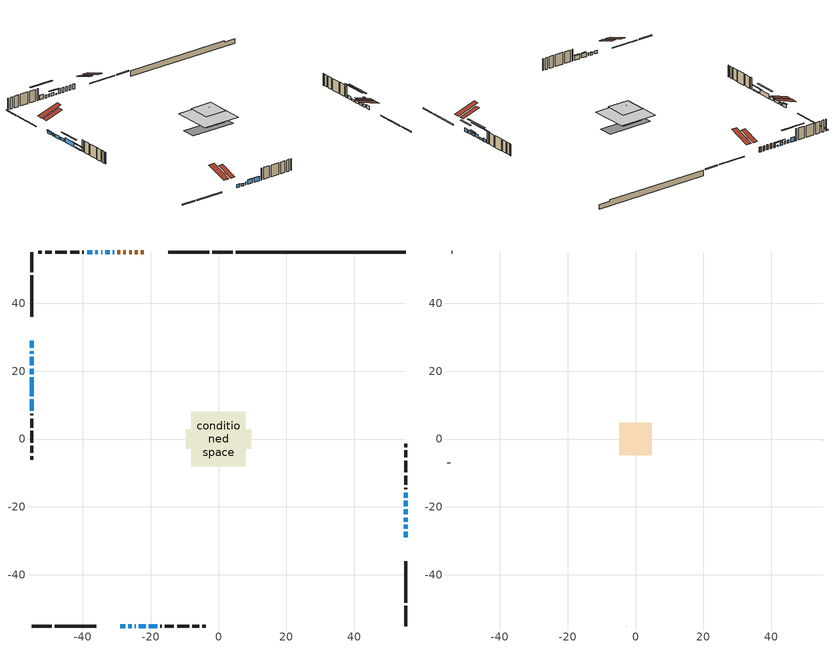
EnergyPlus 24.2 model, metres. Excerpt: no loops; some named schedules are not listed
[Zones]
conditioned space
 floor outside (Floor1 construction): -4.33,-4.33 -4.33,4.33 4.33,4.33 4.33,-4.33 z0.4
 floor adiabatic (AdiabaticFloorConstruction): -8.04,-8.04 -8.04,8.04 8.04,8.04 8.04,-8.04 z2.84
 floor foundation (Slab1 construction): -9.63,-2.86 -9.63,2.86 9.63,2.86 9.63,-2.86 z-2.01
 wall outside (RimJoist1 construction): 4.18,55.1 -1.81,55.1 / -55.1,-55.1 -49.11,-55.1 / -55.1,55.1 -55.1,49.11 / 55.1,-55.1 55.1,-49.11 z0.4:0.7
 wall outside (RimJoist2 construction): -2.74,55.1 -14.83,55.1 / -48.18,-55.1 -36.09,-55.1 / -55.1,48.18 -55.1,36.09 / 55.1,-48.18 55.1,-36.09 z0.4:0.7
 wall outside (AdiabaticWallConstruction 1): -22.04,55.1 -22.9,55.1 / -23.82,55.1 -24.7,55.1 / -25.63,55.1 -26.33,55.1 / -27.26,55.1 -28,55.1 / -28.93,55.1 -29.79,55.1 z0.4:2.43
 wall outside (AdiabaticWallConstruction): -28.88,-55.1 -27.48,-55.1 / -55.1,28.88 -55.1,26.82 / -55.1,25.89 -55.1,25.15 / -55.1,24.22 -55.1,21.68 / -55.1,20.75 -55.1,19.07 / -32.1,55.1 -33.33,55.1 / 55.1,-26.43 55.1,-25.28 / -24.66,-55.1 -24.45,-55.1 / -34.25,55.1 -34.6,55.1 / -35.52,55.1 -36.27,55.1 / 55.1,-17.3 55.1,-15.78 z0.4:1.62; 55.1,-28.88 55.1,-27.35 / 55.1,-22.21 55.1,-20.68 z0.4:1.8; -30.72,55.1 -31.18,55.1 z0.4:0.86; -26.55,-55.1 -25.58,-55.1 / 55.1,-24.36 55.1,-23.13 z0.4:1.32; -23.52,-55.1 -21.48,-55.1 / -55.1,18.15 -55.1,12.66 / -20.56,-55.1 -18.12,-55.1 z0.4:2.18; 55.1,-19.75 55.1,-18.23 z0.4:1.16; -37.19,55.1 -38.72,55.1 z0.4:2.15; -55.1,11.73 -55.1,8.3 z0.4:0.76
 wall outside (Wall1 construction): -39.65,55.1 -40.08,55.1 / -17.19,-55.1 -16.76,-55.1 / -55.1,7.37 -55.1,6.94 / 55.1,-14.85 55.1,-14.41 z0.4:5.28
 wall outside (Wall2 construction): -41.01,55.1 -43.72,55.1 / -15.83,-55.1 -13.11,-55.1 / -55.1,6.01 -55.1,3.3 / 55.1,-13.48 55.1,-10.77 z0.4:5.28
 wall outside (Wall3 construction): -44.65,55.1 -48.15,55.1 / -12.18,-55.1 -8.68,-55.1 / -55.1,2.37 -55.1,-1.13 / 55.1,-9.84 55.1,-6.34 z0.4:5.28
 wall outside (Wall4 construction): -49.08,55.1 -51.12,55.1 / -7.75,-55.1 -5.72,-55.1 / -55.1,-2.06 -55.1,-4.1 / 55.1,-5.41 55.1,-3.38 z0.4:5.28
 wall outside (Wall5 construction): -52.05,55.1 -53.13,55.1 / -4.79,-55.1 -3.71,-55.1 / -55.1,-5.02 -55.1,-6.1 / 55.1,-2.45 55.1,-1.37 z0.4:5.28
 wall foundation (FoundationWall1 construction): 5.11,55.1,-2.01 5.11,55.1,0.4 50.1,55.1,0.4 50.1,55.1,-0.18 55.1,55.1,-0.18 55.1,55.1,-2.01
 window (WindowConstruction 18): -28.88,-55.1 -27.48,-55.1 z0.4:1.62
 window (WindowConstruction 6): -55.1,28.88 -55.1,26.82 z0.4:1.62
 window (WindowConstruction 7): -55.1,25.89 -55.1,25.15 z0.4:1.62
 window (WindowConstruction 8): -55.1,24.22 -55.1,21.68 z0.4:1.62
 window (WindowConstruction 19): -55.1,20.75 -55.1,19.08 z0.4:1.62
 window (WindowConstruction 9): 55.1,-28.88 55.1,-27.36 z0.4:1.8
 window (WindowConstruction 10): -30.72,55.1 -31.18,55.1 z0.4:0.86
 window (WindowConstruction 11): -32.1,55.1 -33.32,55.1 z0.4:1.62
 window (WindowConstruction 12): 55.1,-26.43 55.1,-25.28 z0.4:1.62
 window (WindowConstruction 13): -26.55,-55.1 -25.59,-55.1 z0.4:1.31
 window (WindowConstruction 20): -24.66,-55.1 -24.45,-55.1 z0.4:1.62
 window (WindowConstruction 14): -34.25,55.1 -34.59,55.1 z0.4:1.62
 window (WindowConstruction): 55.1,-24.35 55.1,-23.14 z0.4:1.31
 window (WindowConstruction 15): -35.52,55.1 -36.27,55.1 z0.4:1.62
 window (WindowConstruction 16): -23.52,-55.1 -21.49,-55.1 z0.4:2.18
 window (WindowConstruction 17): -55.1,18.15 -55.1,12.66 z0.4:2.18
 window (WindowConstruction 1): 55.1,-22.21 55.1,-20.68 z0.4:1.8
 window (WindowConstruction 21): 55.1,-19.75 55.1,-18.23 z0.4:1.16
 window (WindowConstruction 2): 55.1,-17.3 55.1,-15.78 z0.4:1.62
 window (WindowConstruction 3): -37.19,55.1 -38.72,55.1 z0.4:2.15
 window (WindowConstruction 4): -20.56,-55.1 -18.12,-55.1 z0.4:2.18
 window (WindowConstruction 5): -55.1,11.73 -55.1,8.3 z0.4:0.76
 door (Door): -22.04,55.1 -22.9,55.1 z0.4:2.43
 door (Door 1): -23.82,55.1 -24.7,55.1 z0.4:2.43
 door (Door 2): -25.63,55.1 -26.33,55.1 z0.4:2.43
 door (Door 3): -27.26,55.1 -28,55.1 z0.4:2.43
 door (Door 4): -28.93,55.1 -29.79,55.1 z0.4:2.43
 ceiling adiabatic (AdiabaticFloorConstruction): 8.04,-8.04 8.04,8.04 -8.04,8.04 -8.04,-8.04 z2.84
 roof outside (Roof2 construction): -21.11,55.1,5.28 -21.11,47.55,7.79 -19.12,47.55,7.79 -19.12,55.1,5.28; -29.81,-55.1,5.28 -29.81,-47.55,7.79 -31.8,-47.55,7.79 -31.8,-55.1,5.28; -55.1,29.81,5.28 -47.55,29.81,7.79 -47.55,31.8,7.79 -55.1,31.8,5.28; 55.1,-29.81,5.28 47.55,-29.81,7.79 47.55,-31.8,7.79 55.1,-31.8,5.28
 roof outside (Roof3 construction): -1.58,1.58 -1.58,-1.58 1.58,-1.58 1.58,1.58 z5.28
attic - vented
 floor to conditioned space (Floor2 construction Reversed): -4.74,-4.74 -4.74,4.74 4.74,4.74 4.74,-4.74 z5.28
 wall outside (Wall6 construction): -54.06,55.1 -54.17,55.1 / -2.78,-55.1 -2.67,-55.1 / -55.1,-7.03 -55.1,-7.15 / 55.1,-0.44 55.1,-0.33 z0.4:5.28
 roof outside (Roof1 construction): -18.19,55.1,5.28 -18.19,45.87,8.35 -15.76,45.87,8.35 -15.76,55.1,5.28; -32.73,-55.1,5.28 -32.73,-45.87,8.35 -35.16,-45.87,8.35 -35.16,-55.1,5.28; -55.1,32.73,5.28 -45.87,32.73,8.35 -45.87,35.16,8.35 -55.1,35.16,5.28; 55.1,-32.73,5.28 45.87,-32.73,8.35 45.87,-35.16,8.35 55.1,-35.16,5.28
shading: -55.1,26.76 -55.1,28.94 -55.56,28.94 -55.56,26.76 z1.68; 55.1,-24.91 55.1,-31.32 55.56,-31.32 55.56,-24.91 z4.24; -32.7,55.1 -29.2,55.1 -29.2,55.56 -32.7,55.56 z2.38; -34.24,55.1 -31.19,55.1 -31.19,55.56 -34.24,55.56 z2.53; -25.52,-55.1 -26.61,-55.1 -26.61,-55.56 -25.52,-55.56 z1.38; 55.1,-22.22 55.1,-25.27 55.56,-25.27 55.56,-22.22 z2.23; -21.42,-55.1 -23.58,-55.1 -23.58,-55.56 -21.42,-55.56 z2.24; -55.1,10.83 -55.1,19.97 -55.56,19.97 -55.56,10.83 z4.01; 55.1,-16.11 55.1,-26.78 55.56,-26.78 55.56,-16.11 z6.36; 55.1,-13.66 55.1,-24.32 55.56,-24.32 55.56,-13.66 z5.73; -43.29,55.1 -32.63,55.1 -32.63,55.56 -43.29,55.56 z6.72; -18.06,-55.1 -20.62,-55.1 -20.62,-55.56 -18.06,-55.56 z2.24; -55.1,6.78 -55.1,13.25 -55.56,13.25 -55.56,6.78 z2.28
[Building]
Building 1: Terrain=Suburbs
[Site:Location]
London AP_ON: Latitude {deg}=43.03; Longitude {deg}=-81.15; Time Zone {hr}=-5; Elevation {m}=278; Keep Site Location Information=Yes
[Site:GroundTemperature:Shallow]
3.98693, 1.93205, 1.76749, 2.74264, 6.6573, 10.5537, 13.9317, 16.0716, 16.2534, 14.513, 11.2211, 7.44421
[Site:WaterMainsTemperature]
Calculation Method=Schedule; Temperature Schedule=mains temperature schedule
[Material] Roughness=Rough; Thermal Absorptance=0.9
Name | Thickness {m} | Conductivity {W/m-K} | Density {kg/m3} | Specific Heat {J/kg-K} | Solar Absorptance | Visible Absorptance
asphalt or fiberglass shingles | 0.00635 | 0.162714 | 1121.4 | 1465.45 | 0.4 | 0.4
ceiling loosefill ins | 0.169333 | 0.0480833 | 16.02 | 1046.75 | 0.7 | 0.7
ceiling stud and cavity | 0.1397 | 0.0905676 | 65.682 | 1177.47 | 0.7 | 0.7
concrete 4.0 in. | 0.1016 | 1.803125 | 2242.8 | 837.4 | 0.7 | 0.7
concrete 8.0 in. | 0.2032 | 1.803125 | 2242.8 | 837.4 | 0.7 | 0.7
door material | 0.04445 | 0.188738 | 512.64 | 1214.23 | 0.7 | 0.7
door material 1 | 0.04445 | 0.053851 | 512.64 | 1214.23 | 0.7 | 0.7
door material 2 | 0.04445 | 0.327969 | 512.64 | 1214.23 | 0.7 | 0.7
exterior vertical ins | 0.0371966 | 0.029427 | 32.04 | 1214.23 | 0.7 | 0.7
floor covering | 0.0127 | 0.0433444 | 54.468 | 1339.84 | 0.6 | 0.6
floor rigid ins; rim joist rigid ins; roof rigid ins; wall rigid ins | 0.051816 | 0.029427 | 32.04 | 1214.23 | 0.7 | 0.7
floor rigid ins 1; wall rigid ins 1 | 0.512978 | 0.029427 | 32.04 | 1214.23 | 0.7 | 0.7
floor stud and cavity | 0.1397 | 0.182722 | 92.3553 | 1139.71 | 0.7 | 0.7
floor stud and cavity 1 | 0.1397 | 1.75129 | 37.0049 | 1207.88 | 0.7 | 0.7
furniture material conditioned space 1 | 0.1524 | 0.115458 | 640.8 | 1214.23 | 0.6 | 0.6
gypsum board | 0.0127 | 0.160291 | 801 | 837.4 | 0.6 | 0.6
gypsum board 1 | 0.0127 | 0.160291 | 801 | 837.4 | 0.7 | 0.7
osb sheathing 0.5 in. | 0.0127 | 0.115458 | 512.64 | 1214.23 | 0.7 | 0.7
osb sheathing 0.75 in. | 0.01905 | 0.115458 | 512.64 | 1214.23 | 0.7 | 0.7
osb sheathing 2.0 in. | 0.0508 | 0.115458 | 512.64 | 1214.23 | 0.7 | 0.7
rim joist stud and cavity | 0.0508 | 0.042578 | 125.044 | 1163.47 | 0.6 | 0.6
rim joist stud and cavity 1 | 0.0508 | 0.0407152 | 125.044 | 1163.47 | 0.6 | 0.6
roof stud and cavity | 0.2032 | 0.16976 | 78.34581 | 1123.46 | 0.7 | 0.7
roof stud and cavity 1 | 0.2032 | 0.201067 | 78.34581 | 1123.46 | 0.7 | 0.7
wall stud and cavity | 0.1397 | 0.255936 | 139.0536 | 1170.24 | 0.7 | 0.7
wall stud and cavity 1 | 0.1397 | 0.225397 | 139.0536 | 1170.24 | 0.7 | 0.7
wall stud and cavity 2 | 0.1397 | 0.202915 | 139.0536 | 1170.24 | 0.7 | 0.7
wall stud and cavity 3 | 0.1397 | 0.192572 | 139.0536 | 1170.24 | 0.7 | 0.7
wall stud and cavity 4 | 0.1397 | 0.18281 | 139.0536 | 1170.24 | 0.7 | 0.7
wall stud and cavity 5 | 0.0889 | 6.9971 | 50.32683 | 1063.81 | 0.6 | 0.6
wall stud and cavity 6 | 0.0889 | 0.380278 | 52.3479 | 1209.89 | 0.7 | 0.7
wall stud and cavity 7 | 0.0889 | 0.391764 | 83.0341 | 1211.67 | 0.7 | 0.7
wood siding | 0.0254 | 0.102417 | 544.68 | 1172.36 | 0.4 | 0.4
wood siding 1 | 0.00254 | 0.102417 | 544.68 | 1172.36 | 0.4 | 0.4
wood siding 2; wood siding 3; wood siding 4 | 0.0254 | 0.102417 | 544.68 | 1172.36 | 0.7 | 0.7
[WindowMaterial:SimpleGlazingSystem]
Name | U-Factor {W/m2-K} | Solar Heat Gain Coefficient
WindowMaterial | 2.194547 | 0.61
WindowMaterial 1 | 2.109377 | 0.64
WindowMaterial 10 | 2.15139 | 0.62
WindowMaterial 11 | 2.1707 | 0.62
WindowMaterial 12 | 2.225776 | 0.6
WindowMaterial 13 | 2.77314 | 0.37
WindowMaterial 14 | 2.217259 | 0.6
WindowMaterial 15 | 3.02013 | 0.61
WindowMaterial 16 | 2.99458 | 0.63
WindowMaterial 17 | 3.085993 | 0.54
WindowMaterial 18 | 2.205903 | 0.61
WindowMaterial 2 | 2.12584 | 0.63
WindowMaterial 3 | 2.08553 | 0.64
WindowMaterial 4 | 2.04351 | 0.66
WindowMaterial 5 | 2.512515 | 0.49
WindowMaterial 6 | 2.251327 | 0.59
WindowMaterial 7 | 2.30186 | 0.58
WindowMaterial 8 | 2.95142 | 0.58
WindowMaterial 9 | 2.5057 | 0.49
[Construction]
AdiabaticFloorConstruction: floor stud and cavity 1, floor rigid ins 1, osb sheathing 0.75 in., floor covering
AdiabaticWallConstruction: wood siding 3, wall rigid ins 1, wall stud and cavity 6, gypsum board
AdiabaticWallConstruction 1: wood siding 4, wall rigid ins 1, wall stud and cavity 6, gypsum board
Door: door material
Door 1; Door 2; Door 3: door material 1
Door 4: door material 2
Floor1 construction: floor stud and cavity, floor rigid ins, osb sheathing 0.75 in., floor covering
Floor2 construction Reversed: gypsum board, ceiling stud and cavity, ceiling loosefill ins
FoundationWall1 construction: concrete 8.0 in., gypsum board 1
furniture construction conditioned space 1: furniture material conditioned space 1
PartitionWallConstruction: gypsum board, wall stud and cavity 7, gypsum board
RimJoist1 construction: wood siding 2, osb sheathing 2.0 in., rim joist stud and cavity
RimJoist2 construction: wood siding 2, rim joist rigid ins, osb sheathing 2.0 in., rim joist stud and cavity 1
Roof1 construction: asphalt or fiberglass shingles
Roof2 construction: asphalt or fiberglass shingles, roof rigid ins, osb sheathing 0.75 in., roof stud and cavity, gypsum board
Roof3 construction: asphalt or fiberglass shingles, roof rigid ins, osb sheathing 0.75 in., roof stud and cavity 1, gypsum board
Slab1 construction: concrete 4.0 in.
Wall1 construction: wood siding, wall rigid ins, osb sheathing 0.5 in., wall stud and cavity, gypsum board
Wall2 construction: wood siding, wall rigid ins, osb sheathing 0.5 in., wall stud and cavity 1, gypsum board
Wall3 construction: wood siding, wall rigid ins, osb sheathing 0.5 in., wall stud and cavity 2, gypsum board
Wall4 construction: wood siding, wall rigid ins, osb sheathing 0.5 in., wall stud and cavity 3, gypsum board
Wall5 construction: wood siding, wall rigid ins, osb sheathing 0.5 in., wall stud and cavity 4, gypsum board
Wall6 construction: wood siding 1, wall stud and cavity 5
WindowConstruction: WindowMaterial
WindowConstruction 1; WindowConstruction 9: WindowMaterial 1
WindowConstruction 10: WindowMaterial 9
WindowConstruction 11: WindowMaterial 10
WindowConstruction 12: WindowMaterial 11
WindowConstruction 13: WindowMaterial 12
WindowConstruction 14: WindowMaterial 13
WindowConstruction 15; WindowConstruction 16; WindowConstruction 7: WindowMaterial 7
WindowConstruction 17: WindowMaterial 14
WindowConstruction 18: WindowMaterial 15
WindowConstruction 19: WindowMaterial 16
WindowConstruction 2: WindowMaterial 2
WindowConstruction 20: WindowMaterial 17
WindowConstruction 21: WindowMaterial 18
WindowConstruction 3: WindowMaterial 3
WindowConstruction 4: WindowMaterial 4
WindowConstruction 5: WindowMaterial 5
WindowConstruction 6: WindowMaterial 6
WindowConstruction 8: WindowMaterial 8
[Zone] Multiplier=1; Part of Total Floor Area=Yes
Name | Volume {m3}
attic - vented | 44.8201
conditioned space | 1359.2
[Space]
Name | Zone | Volume {m3}
attic - vented 1 | attic - vented | 44.8201
conditioned space 1 | conditioned space | 1359.2
[ZoneInfiltration:EffectiveLeakageArea]
infil attic - vented 1: Zone or Space=attic - vented 1; Schedule=Always On Discrete; Effective Air Leakage Area {cm2}=3916.8; Stack Coefficient=0.000553021; Wind Coefficient=1.58888e-05
[ZoneMixing]
whole house fan mix: Zone or Space=attic - vented; Schedule=Always On Continuous; Design Flow Rate Calculation Method=Flow/Zone; Design Flow Rate {m3/s}=0; Source Zone or Space=conditioned space
[SurfaceProperty:ExposedFoundationPerimeter]
Slab1: Exposed Perimeter Calculation Method=TotalExposedPerimeter; Total Exposed Perimeter {m}=49.988
[InternalMass] Zone or ZoneList=conditioned space; Space or SpaceList=conditioned space 1
Name | Construction | Surface Area {m2}
furniture mass conditioned space 1 | furniture construction conditioned space 1 | 177.656
partition wall mass | PartitionWallConstruction | 444.14
[Lights]
interior lighting: Zone or ZoneList or Space or SpaceList=conditioned space 1; Schedule=interior lighting schedule; Design Level Calculation Method=LightingLevel; Lighting Level {W}=343.2; Return Air Fraction=0; Fraction Radiant=0.6; Fraction Visible=0.2; Fraction Replaceable=1
[People]
occupants: Zone or ZoneList or Space or SpaceList=conditioned space 1; Number of People Schedule=occupants schedule; Number of People Calculation Method=People; Number of People=3; Fraction Radiant=0.314171; Sensible Heat Fraction=0.56303; Activity Level Schedule=occupants activity schedule; Carbon Dioxide Generation Rate {m3/s-W}=0; Enable ASHRAE 55 Comfort Warnings=No; Mean Radiant Temperature Calculation Type=EnclosureAveraged
[ElectricEquipment] Zone or ZoneList or Space or SpaceList=conditioned space 1; Design Level Calculation Method=EquipmentLevel
Name | Schedule | Design Level {W} | Fraction Latent | Fraction Radiant | Fraction Lost
clothes dryer | clothes dryer schedule | 140.772 | 0.015 | 0.081 | 0.85
clothes washer | clothes washer schedule | 32.1985 | 0.03 | 0.162 | 0.7
cooking range | cooking range schedule | 215.147 | 0.08 | 0.432 | 0.2
dishwasher | dishwasher schedule | 66.8632 | 0.3 | 0.18 | 0.4
fridge | fridge schedule | 72.9452 | 0 | 0.6 | 0
mech vent house fan | mech vent house fan schedule | 34.5767 | 0 | 0 | 0.5
mech vent house fan cfis | mech vent house fan cfis schedule | 0 | 0 | 0 | 0
misc plug loads | misc plug loads schedule | 494.7 | 0.045 | 0.513 | 0.1
whole house fan | Always On Discrete | 0 | 0 | 0 | 1
[OtherEquipment] Zone or ZoneList or Space or SpaceList=conditioned space 1; Design Level Calculation Method=EquipmentLevel
Name | Fuel Type | Schedule | Design Level {W} | Fraction Latent | Fraction Radiant | Fraction Lost
clothes dryer 1 | Electricity | clothes dryer schedule | 0 | 0.015 | 0.081 | 0.85
cooking range 1 | Electricity | cooking range schedule | 0 | 0.08 | 0.432 | 0.2
general water use latent | None | general water use schedule | 62.594 | 1 | 0 | 0
general water use sensible | None | general water use schedule | -61.6891 | 0 | 0.6 | 0
mech vent house fan latent load | None | Always On Discrete | 0 | 1 | 0 | 0
mech vent house fan sensible load | None | Always On Discrete | 0 | 0 | 0 | 0
water heater energy adjustment1 | Electricity | Always On Discrete | 0.01 | 0 | 0 | 1
[ZoneInfiltration:DesignFlowRate] Zone or ZoneList or Space or SpaceList=conditioned space 1; Schedule=Always On Discrete; Design Flow Rate Calculation Method=Flow/Zone; Design Flow Rate {m3/s}=0
infil flow; natural vent flow; whole house fan flow
[Foundation:Kiva]
Foundation Kiva 1: Initial Indoor Air Temperature {C}=18; Wall Height Above Grade {m}=0.399989; Wall Depth Below Slab {m}=0.2032; Custom Block Material Name 1=exterior vertical ins; Custom Block Depth 1 {m}=2.40999; Custom Block X Position 1 {m}=0.2159; Custom Block Z Position 1 {m}=0
[Foundation:Kiva:Settings]
Soil Conductivity {W/m-K}=0.849921; Soil Density {kg/m3}=1842.3; Soil Specific Heat {J/kg-K}=418.7; Ground Solar Absorptivity=0.9; Ground Thermal Absorptivity=0.9; Ground Surface Roughness {m}=0.03; Far-Field Width {m}=40; Deep-Ground Boundary Condition=ZeroFlux; Deep-Ground Depth {m}=40; Minimum Cell Dimension {m}=0.2; Maximum Cell Growth Coefficient=3; Simulation Timestep=Timestep
[Exterior:Lights]
exterior lighting: Schedule=exterior lighting schedule; Design Level {W}=75.6
[Schedule:Constant]
Name | Hourly Value
Always On Continuous; mech vent house fan schedule; mech vent house fan cfis schedule; Always On Discrete | 1
occupants activity schedule | 117.228
fridge schedule | 0
[Schedule:Week:Daily]
interior lighting schedule Week Rule - Jan1-Jan27: interior lighting schedule day, interior lighting schedule day, interior lighting schedule day, interior lighting schedule day, interior lighting schedule day, interior lighting schedule day, interior lighting schedule day, interior lighting schedule default day, interior lighting schedule default day, interior lighting schedule default day, interior lighting schedule default day, interior lighting schedule default day
interior lighting schedule Week Rule - Jan28-Feb3: interior lighting schedule day, interior lighting schedule day, interior lighting schedule day, interior lighting schedule day, interior lighting schedule day 1, interior lighting schedule day 1, interior lighting schedule day 1, interior lighting schedule default day, interior lighting schedule default day, interior lighting schedule default day, interior lighting schedule default day, interior lighting schedule default day
interior lighting schedule Week Rule - Feb4-Feb24: interior lighting schedule day 1, interior lighting schedule day 1, interior lighting schedule day 1, interior lighting schedule day 1, interior lighting schedule day 1, interior lighting schedule day 1, interior lighting schedule day 1, interior lighting schedule default day, interior lighting schedule default day, interior lighting schedule default day, interior lighting schedule default day, interior lighting schedule default day
interior lighting schedule Week Rule - Feb25-Mar3: interior lighting schedule day 1, interior lighting schedule day 1, interior lighting schedule day 1, interior lighting schedule day 1, interior lighting schedule day 2, interior lighting schedule day 2, interior lighting schedule day 2, interior lighting schedule default day, interior lighting schedule default day, interior lighting schedule default day, interior lighting schedule default day, interior lighting schedule default day
interior lighting schedule Week Rule - Mar4-Mar31: interior lighting schedule day 2, interior lighting schedule day 2, interior lighting schedule day 2, interior lighting schedule day 2, interior lighting schedule day 2, interior lighting schedule day 2, interior lighting schedule day 2, interior lighting schedule default day, interior lighting schedule default day, interior lighting schedule default day, interior lighting schedule default day, interior lighting schedule default day
interior lighting schedule Week Rule - Apr1-Apr28: interior lighting schedule day 3, interior lighting schedule day 3, interior lighting schedule day 3, interior lighting schedule day 3, interior lighting schedule day 3, interior lighting schedule day 3, interior lighting schedule day 3, interior lighting schedule default day, interior lighting schedule default day, interior lighting schedule default day, interior lighting schedule default day, interior lighting schedule default day
interior lighting schedule Week Rule - Apr29-May5: interior lighting schedule day 3, interior lighting schedule day 3, interior lighting schedule day 4, interior lighting schedule day 4, interior lighting schedule day 4, interior lighting schedule day 4, interior lighting schedule day 4, interior lighting schedule default day, interior lighting schedule default day, interior lighting schedule default day, interior lighting schedule default day, interior lighting schedule default day
interior lighting schedule Week Rule - May6-May26: interior lighting schedule day 4, interior lighting schedule day 4, interior lighting schedule day 4, interior lighting schedule day 4, interior lighting schedule day 4, interior lighting schedule day 4, interior lighting schedule day 4, interior lighting schedule default day, interior lighting schedule default day, interior lighting schedule default day, interior lighting schedule default day, interior lighting schedule default day
interior lighting schedule Week Rule - May27-Jun2: interior lighting schedule day 4, interior lighting schedule day 4, interior lighting schedule day 4, interior lighting schedule day 4, interior lighting schedule day 4, interior lighting schedule day 5, interior lighting schedule day 5, interior lighting schedule default day, interior lighting schedule default day, interior lighting schedule default day, interior lighting schedule default day, interior lighting schedule default day
interior lighting schedule Week Rule - Jun3-Jun30: interior lighting schedule day 5, interior lighting schedule day 5, interior lighting schedule day 5, interior lighting schedule day 5, interior lighting schedule day 5, interior lighting schedule day 5, interior lighting schedule day 5, interior lighting schedule default day, interior lighting schedule default day, interior lighting schedule default day, interior lighting schedule default day, interior lighting schedule default day
interior lighting schedule Week Rule - Jul1-Jul28: interior lighting schedule day 6, interior lighting schedule day 6, interior lighting schedule day 6, interior lighting schedule day 6, interior lighting schedule day 6, interior lighting schedule day 6, interior lighting schedule day 6, interior lighting schedule default day, interior lighting schedule default day, interior lighting schedule default day, interior lighting schedule default day, interior lighting schedule default day
interior lighting schedule Week Rule - Jul29-Aug4: interior lighting schedule day 6, interior lighting schedule day 6, interior lighting schedule day 6, interior lighting schedule day 7, interior lighting schedule day 7, interior lighting schedule day 7, interior lighting schedule day 7, interior lighting schedule default day, interior lighting schedule default day, interior lighting schedule default day, interior lighting schedule default day, interior lighting schedule default day
interior lighting schedule Week Rule - Aug5-Aug25: interior lighting schedule day 7, interior lighting schedule day 7, interior lighting schedule day 7, interior lighting schedule day 7, interior lighting schedule day 7, interior lighting schedule day 7, interior lighting schedule day 7, interior lighting schedule default day, interior lighting schedule default day, interior lighting schedule default day, interior lighting schedule default day, interior lighting schedule default day
interior lighting schedule Week Rule - Aug26-Sep1: interior lighting schedule day 7, interior lighting schedule day 7, interior lighting schedule day 7, interior lighting schedule day 7, interior lighting schedule day 7, interior lighting schedule day 7, interior lighting schedule day 8, interior lighting schedule default day, interior lighting schedule default day, interior lighting schedule default day, interior lighting schedule default day, interior lighting schedule default day
interior lighting schedule Week Rule - Sep2-Sep29: interior lighting schedule day 8, interior lighting schedule day 8, interior lighting schedule day 8, interior lighting schedule day 8, interior lighting schedule day 8, interior lighting schedule day 8, interior lighting schedule day 8, interior lighting schedule default day, interior lighting schedule default day, interior lighting schedule default day, interior lighting schedule default day, interior lighting schedule default day
interior lighting schedule Week Rule - Sep30-Oct6: interior lighting schedule day 8, interior lighting schedule day 9, interior lighting schedule day 9, interior lighting schedule day 9, interior lighting schedule day 9, interior lighting schedule day 9, interior lighting schedule day 9, interior lighting schedule default day, interior lighting schedule default day, interior lighting schedule default day, interior lighting schedule default day, interior lighting schedule default day
interior lighting schedule Week Rule - Oct7-Oct27: interior lighting schedule day 9, interior lighting schedule day 9, interior lighting schedule day 9, interior lighting schedule day 9, interior lighting schedule day 9, interior lighting schedule day 9, interior lighting schedule day 9, interior lighting schedule default day, interior lighting schedule default day, interior lighting schedule default day, interior lighting schedule default day, interior lighting schedule default day
interior lighting schedule Week Rule - Oct28-Nov3: interior lighting schedule day 9, interior lighting schedule day 9, interior lighting schedule day 9, interior lighting schedule day 9, interior lighting schedule day 10, interior lighting schedule day 10, interior lighting schedule day 10, interior lighting schedule default day, interior lighting schedule default day, interior lighting schedule default day, interior lighting schedule default day, interior lighting schedule default day
interior lighting schedule Week Rule - Nov4-Nov24: interior lighting schedule day 10, interior lighting schedule day 10, interior lighting schedule day 10, interior lighting schedule day 10, interior lighting schedule day 10, interior lighting schedule day 10, interior lighting schedule day 10, interior lighting schedule default day, interior lighting schedule default day, interior lighting schedule default day, interior lighting schedule default day, interior lighting schedule default day
interior lighting schedule Week Rule - Nov25-Dec1: interior lighting schedule day 10, interior lighting schedule day 10, interior lighting schedule day 10, interior lighting schedule day 10, interior lighting schedule day 10, interior lighting schedule day 10, interior lighting schedule day 11, interior lighting schedule default day, interior lighting schedule default day, interior lighting schedule default day, interior lighting schedule default day, interior lighting schedule default day
interior lighting schedule Week Rule - Dec2-Dec31: interior lighting schedule day 11, interior lighting schedule day 11, interior lighting schedule day 11, interior lighting schedule day 11, interior lighting schedule day 11, interior lighting schedule day 11, interior lighting schedule day 11, interior lighting schedule default day, interior lighting schedule default day, interior lighting schedule default day, interior lighting schedule default day, interior lighting schedule default day
occupants schedule Week Rule - Jan1-Dec31: occupants schedule day, occupants schedule day, occupants schedule day, occupants schedule day, occupants schedule day, occupants schedule day, occupants schedule day, occupants schedule default day, occupants schedule default day, occupants schedule default day, occupants schedule default day, occupants schedule default day
clothes dryer schedule Week Rule - Jan1-Dec31: clothes dryer schedule day, clothes dryer schedule day, clothes dryer schedule day, clothes dryer schedule day, clothes dryer schedule day, clothes dryer schedule day, clothes dryer schedule day, clothes dryer schedule default day, clothes dryer schedule default day, clothes dryer schedule default day, clothes dryer schedule default day, clothes dryer schedule default day
clothes washer schedule Week Rule - Jan1-Dec31: clothes washer schedule day, clothes washer schedule day, clothes washer schedule day, clothes washer schedule day, clothes washer schedule day, clothes washer schedule day, clothes washer schedule day, clothes washer schedule default day, clothes washer schedule default day, clothes washer schedule default day, clothes washer schedule default day, clothes washer schedule default day
cooking range schedule Week Rule - Jan1-Dec31: cooking range schedule day, cooking range schedule day, cooking range schedule day, cooking range schedule day, cooking range schedule day, cooking range schedule day, cooking range schedule day, cooking range schedule default day, cooking range schedule default day, cooking range schedule default day, cooking range schedule default day, cooking range schedule default day
dishwasher schedule Week Rule - Jan1-Dec31: dishwasher schedule day, dishwasher schedule day, dishwasher schedule day, dishwasher schedule day, dishwasher schedule day, dishwasher schedule day, dishwasher schedule day, dishwasher schedule default day, dishwasher schedule default day, dishwasher schedule default day, dishwasher schedule default day, dishwasher schedule default day
misc plug loads schedule Week Rule - Jan1-Dec31: misc plug loads schedule day, misc plug loads schedule day, misc plug loads schedule day, misc plug loads schedule day, misc plug loads schedule day, misc plug loads schedule day, misc plug loads schedule day, misc plug loads schedule default day, misc plug loads schedule default day, misc plug loads schedule default day, misc plug loads schedule default day, misc plug loads schedule default day
general water use schedule Week Rule - Jan1-Dec31: general water use schedule day, general water use schedule day, general water use schedule day, general water use schedule day, general water use schedule day, general water use schedule day, general water use schedule day, general water use schedule default day, general water use schedule default day, general water use schedule default day, general water use schedule default day, general water use schedule default day
exterior lighting schedule Week Rule - Jan1-Jan27: exterior lighting schedule day, exterior lighting schedule day, exterior lighting schedule day, exterior lighting schedule day, exterior lighting schedule day, exterior lighting schedule day, exterior lighting schedule day, exterior lighting schedule default day, exterior lighting schedule default day, exterior lighting schedule default day, exterior lighting schedule default day, exterior lighting schedule default day
exterior lighting schedule Week Rule - Jan28-Feb3: exterior lighting schedule day, exterior lighting schedule day, exterior lighting schedule day, exterior lighting schedule day, exterior lighting schedule day 1, exterior lighting schedule day 1, exterior lighting schedule day 1, exterior lighting schedule default day, exterior lighting schedule default day, exterior lighting schedule default day, exterior lighting schedule default day, exterior lighting schedule default day
exterior lighting schedule Week Rule - Feb4-Feb24: exterior lighting schedule day 1, exterior lighting schedule day 1, exterior lighting schedule day 1, exterior lighting schedule day 1, exterior lighting schedule day 1, exterior lighting schedule day 1, exterior lighting schedule day 1, exterior lighting schedule default day, exterior lighting schedule default day, exterior lighting schedule default day, exterior lighting schedule default day, exterior lighting schedule default day
exterior lighting schedule Week Rule - Feb25-Mar3: exterior lighting schedule day 1, exterior lighting schedule day 1, exterior lighting schedule day 1, exterior lighting schedule day 1, exterior lighting schedule day 2, exterior lighting schedule day 2, exterior lighting schedule day 2, exterior lighting schedule default day, exterior lighting schedule default day, exterior lighting schedule default day, exterior lighting schedule default day, exterior lighting schedule default day
exterior lighting schedule Week Rule - Mar4-Mar31: exterior lighting schedule day 2, exterior lighting schedule day 2, exterior lighting schedule day 2, exterior lighting schedule day 2, exterior lighting schedule day 2, exterior lighting schedule day 2, exterior lighting schedule day 2, exterior lighting schedule default day, exterior lighting schedule default day, exterior lighting schedule default day, exterior lighting schedule default day, exterior lighting schedule default day
[Schedule:Year]
interior lighting schedule: interior lighting schedule Week Rule - Jan1-Jan27, 1, 1, 1, 27, interior lighting schedule Week Rule - Jan28-Feb3, 1, 28, 2, 3, interior lighting schedule Week Rule - Feb4-Feb24, 2, 4, 2, 24, interior lighting schedule Week Rule - Feb25-Mar3, 2, 25, 3, 3, interior lighting schedule Week Rule - Mar4-Mar31, 3, 4, 3, 31, interior lighting schedule Week Rule - Apr1-Apr28, 4, 1, 4, 28, interior lighting schedule Week Rule - Apr29-May5, 4, 29, 5, 5, interior lighting schedule Week Rule - May6-May26, 5, 6, 5, 26, interior lighting schedule Week Rule - May27-Jun2, 5, 27, 6, 2, interior lighting schedule Week Rule - Jun3-Jun30, 6, 3, 6, 30, interior lighting schedule Week Rule - Jul1-Jul28, 7, 1, 7, 28, interior lighting schedule Week Rule - Jul29-Aug4, 7, 29, 8, 4, interior lighting schedule Week Rule - Aug5-Aug25, 8, 5, 8, 25, interior lighting schedule Week Rule - Aug26-Sep1, 8, 26, 9, 1, interior lighting schedule Week Rule - Sep2-Sep29, 9, 2, 9, 29, interior lighting schedule Week Rule - Sep30-Oct6, 9, 30, 10, 6, interior lighting schedule Week Rule - Oct7-Oct27, 10, 7, 10, 27, interior lighting schedule Week Rule - Oct28-Nov3, 10, 28, 11, 3, interior lighting schedule Week Rule - Nov4-Nov24, 11, 4, 11, 24, interior lighting schedule Week Rule - Nov25-Dec1, 11, 25, 12, 1, interior lighting schedule Week Rule - Dec2-Dec31, 12, 2, 12, 31
occupants schedule: occupants schedule Week Rule - Jan1-Dec31, 1, 1, 12, 31
clothes dryer schedule: clothes dryer schedule Week Rule - Jan1-Dec31, 1, 1, 12, 31
clothes washer schedule: clothes washer schedule Week Rule - Jan1-Dec31, 1, 1, 12, 31
cooking range schedule: cooking range schedule Week Rule - Jan1-Dec31, 1, 1, 12, 31
dishwasher schedule: dishwasher schedule Week Rule - Jan1-Dec31, 1, 1, 12, 31
misc plug loads schedule: misc plug loads schedule Week Rule - Jan1-Dec31, 1, 1, 12, 31
general water use schedule: general water use schedule Week Rule - Jan1-Dec31, 1, 1, 12, 31
exterior lighting schedule: exterior lighting schedule Week Rule - Jan1-Jan27, 1, 1, 1, 27, exterior lighting schedule Week Rule - Jan28-Feb3, 1, 28, 2, 3, exterior lighting schedule Week Rule - Feb4-Feb24, 2, 4, 2, 24, exterior lighting schedule Week Rule - Feb25-Mar3, 2, 25, 3, 3, exterior lighting schedule Week Rule - Mar4-Mar31, 3, 4, 3, 31, exterior lighting schedule Week Rule - Apr1-Apr28, 4, 1, 4, 28, exterior lighting schedule Week Rule - Apr29-May5, 4, 29, 5, 5, exterior lighting schedule Week Rule - May6-May26, 5, 6, 5, 26, exterior lighting schedule Week Rule - May27-Jun2, 5, 27, 6, 2, exterior lighting schedule Week Rule - Jun3-Jun30, 6, 3, 6, 30, exterior lighting schedule Week Rule - Jul1-Jul28, 7, 1, 7, 28, exterior lighting schedule Week Rule - Jul29-Aug4, 7, 29, 8, 4, exterior lighting schedule Week Rule - Aug5-Aug25, 8, 5, 8, 25, exterior lighting schedule Week Rule - Aug26-Sep1, 8, 26, 9, 1, exterior lighting schedule Week Rule - Sep2-Sep29, 9, 2, 9, 29, exterior lighting schedule Week Rule - Sep30-Oct6, 9, 30, 10, 6, exterior lighting schedule Week Rule - Oct7-Oct27, 10, 7, 10, 27, exterior lighting schedule Week Rule - Oct28-Nov3, 10, 28, 11, 3, exterior lighting schedule Week Rule - Nov4-Nov24, 11, 4, 11, 24, exterior lighting schedule Week Rule - Nov25-Dec1, 11, 25, 12, 1, exterior lighting schedule Week Rule - Dec2-Dec31, 12, 2, 12, 31
[Schedule:Compact]
mains temperature schedule: Through: 01/01, For: AllDays, Until: 24:00, 7.96722, Through: 01/02, For: AllDays, Until: 24:00, 7.89722, Through: 01/03, For: AllDays, Until: 24:00, 7.82778, Through: 01/04, For: AllDays, Until: 24:00, 7.76, Through: 01/05, For: AllDays, Until: 24:00, 7.69333, Through: 01/06, For: AllDays, Until: 24:00, 7.62778, Through: 01/07, For: AllDays, Until: 24:00, 7.56389, Through: 01/08, For: AllDays, Until: 24:00, 7.50167, Through: 01/09, For: AllDays, Until: 24:00, 7.44056, Through: 01/10, For: AllDays, Until: 24:00, 7.38056, Through: 01/11, For: AllDays, Until: 24:00, 7.32222, Through: 01/12, For: AllDays, Until: 24:00, 7.26556, Through: 01/13, For: AllDays, Until: 24:00, 7.21, Through: 01/14, For: AllDays, Until: 24:00, 7.15556, Through: 01/15, For: AllDays, Until: 24:00, 7.10333, Through: 01/16, For: AllDays, Until: 24:00, 7.05222, Through: 01/17, For: AllDays, Until: 24:00, 7.00278, Through: 01/18, For: AllDays, Until: 24:00, 6.955, Through: 01/19, For: AllDays, Until: 24:00, 6.90833, Through: 01/20, For: AllDays, Until: 24:00, 6.86389, Through: 01/21, For: AllDays, Until: 24:00, 6.82056, Through: 01/22, For: AllDays, Until: 24:00, 6.77889, Through: 01/23, For: AllDays, Until: 24:00, 6.73889, Through: 01/24, For: AllDays, Until: 24:00, 6.7, Through: 01/25, For: AllDays, Until: 24:00, 6.66333, Through: 01/26, For: AllDays, Until: 24:00, 6.62833, Through: 01/27, For: AllDays, Until: 24:00, 6.59444, Through: 01/28, For: AllDays, Until: 24:00, 6.56278, Through: 01/29, For: AllDays, Until: 24:00, 6.53222, Through: 01/30, For: AllDays, Until: 24:00, 6.50389, Through: 01/31, For: AllDays, Until: 24:00, 6.47722, Through: 02/01, For: AllDays, Until: 24:00, 6.45167, Through: 02/02, For: AllDays, Until: 24:00, 6.42833, Through: 02/03, For: AllDays, Until: 24:00, 6.40667, Through: 02/04, For: AllDays, Until: 24:00, 6.38611, Through: 02/05, For: AllDays, Until: 24:00, 6.36778, Through: 02/06, For: AllDays, Until: 24:00, 6.35111, Through: 02/07, For: AllDays, Until: 24:00, 6.33611, Through: 02/08, For: AllDays, Until: 24:00, 6.32333, Through: 02/09, For: AllDays, Until: 24:00, 6.31167, Through: 02/10, For: AllDays, Until: 24:00, 6.30222, Through: 02/11, For: AllDays, Until: 24:00, 6.29389, Through: 02/12, For: AllDays, Until: 24:00, 6.28778, Through: 02/13, For: AllDays, Until: 24:00, 6.28333, Through: 02/14, For: AllDays, Until: 24:00, 6.28056, Through: 02/15, For: AllDays, Until: 24:00, 6.27944, Through: 02/16, For: AllDays, Until: 24:00, 6.28, Through: 02/17, For: AllDays, Until: 24:00, 6.28278, Through: 02/18, For: AllDays, Until: 24:00, 6.28722, Through: 02/19, For: AllDays, Until: 24:00, 6.29278, Through: 02/20, For: AllDays, Until: 24:00, 6.30056, Through: 02/21, For: AllDays, Until: 24:00, 6.31, Through: 02/22, For: AllDays, Until: 24:00, 6.32111, Through: 02/23, For: AllDays, Until: 24:00, 6.33444, Through: 02/24, For: AllDays, Until: 24:00, 6.34889, Through: 02/25, For: AllDays, Until: 24:00, 6.36556, Through: 02/26, For: AllDays, Until: 24:00, 6.38333, Through: 02/27, For: AllDays, Until: 24:00, 6.40333, Through: 02/28, For: AllDays, Until: 24:00, 6.425, Through: 03/01, For: AllDays, Until: 24:00, 6.44833, Through: 03/02, For: AllDays, Until: 24:00, 6.47278, Through: 03/03, For: AllDays, Until: 24:00, 6.49944, Through: 03/04, For: AllDays, Until: 24:00, 6.52778, Through: 03/05, For: AllDays, Until: 24:00, 6.55778, Through: 03/06, For: AllDays, Until: 24:00, 6.58944, Through: 03/07, For: AllDays, Until: 24:00, 6.62278, Through: 03/08, For: AllDays, Until: 24:00, 6.65778, Through: 03/09, For: AllDays, Until: 24:00, 6.69444, Through: 03/10, For: AllDays, Until: 24:00, 6.73278, Through: 03/11, For: AllDays, Until: 24:00, 6.77278, Through: 03/12, For: AllDays, Until: 24:00, 6.81389, Through: 03/13, For: AllDays, Until: 24:00, 6.85722, Through: 03/14, For: AllDays, Until: 24:00, 6.90167, Through: 03/15, For: AllDays, Until: 24:00, 6.94778, Through: 03/16, For: AllDays, Until: 24:00, 6.99556, Through: 03/17, For: AllDays, Until: 24:00, 7.045, Through: 03/18, For: AllDays, Until: 24:00, 7.09556, Through: 03/19, For: AllDays, Until: 24:00, 7.14778, Through: 03/20, For: AllDays, Until: 24:00, 7.20167, Through: 03/21, For: AllDays, Until: 24:00, 7.25667, Through: 03/22, For: AllDays, Until: 24:00, 7.31333, Through: 03/23, For: AllDays, Until: 24:00, 7.37167, Through: 03/24, For: AllDays, Until: 24:00, 7.43111, Through: 03/25, For: AllDays, Until: 24:00, 7.49222, Through: 03/26, For: AllDays, Until: 24:00, 7.55444, Through: 03/27, For: AllDays, Until: 24:00, 7.61833, Through: 03/28, For: AllDays, Until: 24:00, 7.68333, Through: 03/29, For: AllDays, Until: 24:00, 7.74944, Through: 03/30, For: AllDays, Until: 24:00, 7.81722, Through: 03/31, For: AllDays, Until: 24:00, 7.88667, Through: 04/01, For: AllDays, Until: 24:00, 7.95667, Through: 04/02, For: AllDays, Until: 24:00, 8.02833, Through: 04/03, For: AllDays, Until: 24:00, 8.10111, Through: 04/04, For: AllDays, Until: 24:00, 8.175, Through: 04/05, For: AllDays, Until: 24:00, 8.25, Through: 04/06, For: AllDays, Until: 24:00, 8.32667, Through: 04/07, For: AllDays, Until: 24:00, 8.40389, Through: 04/08, For: AllDays, Until: 24:00, 8.48278, Through: 04/09, For: AllDays, Until: 24:00, 8.56222, Through: 04/10, For: AllDays, Until: 24:00, 8.64278, Through: 04/11, For: AllDays, Until: 24:00, 8.725, Through: 04/12, For: AllDays, Until: 24:00, 8.80778, Through: 04/13, For: AllDays, Until: 24:00, 8.89167, Through: 04/14, For: AllDays, Until: 24:00, 8.97611, Through: 04/15, For: AllDays, Until: 24:00, 9.06167, Through: 04/16, For: AllDays, Until: 24:00, 9.14833, Through: 04/17, For: AllDays, Until: 24:00, 9.23611, Through: 04/18, For: AllDays, Until: 24:00, 9.32444, Through: 04/19, For: AllDays, Until: 24:00, 9.41389, Through: 04/20, For: AllDays, Until: 24:00, 9.50389, Through: 04/21, For: AllDays, Until: 24:00, 9.595, Through: 04/22, For: AllDays, Until: 24:00, 9.68667, Through: 04/23, For: AllDays, Until: 24:00, 9.77889, Through: 04/24, For: AllDays, Until: 24:00, 9.87222, Through: 04/25, For: AllDays, Until: 24:00, 9.96556, Through: 04/26, For: AllDays, Until: 24:00, 10.06, Through: 04/27, For: AllDays, Until: 24:00, 10.1556, Through: 04/28, For: AllDays, Until: 24:00, 10.2511, Through: 04/29, For: AllDays, Until: 24:00, 10.3472, Through: 04/30, For: AllDays, Until: 24:00, 10.4439, Through: 05/01, For: AllDays, Until: 24:00, 10.5411, Through: 05/02, For: AllDays, Until: 24:00, 10.6389, Through: 05/03, For: AllDays, Until: 24:00, 10.7372, Through: 05/04, For: AllDays, Until: 24:00, 10.8361, Through: 05/05, For: AllDays, Until: 24:00, 10.935, Through: 05/06, For: AllDays, Until: 24:00, 11.0344, Through: 05/07, For: AllDays, Until: 24:00, 11.1344, Through: 05/08, For: AllDays, Until: 24:00, 11.2344, Through: 05/09, For: AllDays, Until: 24:00, 11.335, Through: 05/10, For: AllDays, Until: 24:00, 11.4356, Through: 05/11, For: AllDays, Until: 24:00, 11.5361, Through: 05/12, For: AllDays, Until: 24:00, 11.6372, Through: 05/13, For: AllDays, Until: 24:00, 11.7383, Through: 05/14, For: AllDays, Until: 24:00, 11.84, Through: 05/15, For: AllDays, Until: 24:00, 11.9411, Through: 05/16, For: AllDays, Until: 24:00, 12.0428, Through: 05/17, For: AllDays, Until: 24:00, 12.1444, Through: 05/18, For: AllDays, Until: 24:00, 12.2456, Through: 05/19, For: AllDays, Until: 24:00, 12.3472, Through: 05/20, For: AllDays, Until: 24:00, 12.4489, Through: 05/21, For: AllDays, Until: 24:00, 12.55, Through: 05/22, For: AllDays, Until: 24:00, 12.6517, Through: 05/23, For: AllDays, Until: 24:00, 12.7528, Through: 05/24, For: AllDays, Until: 24:00, 12.8533, Through: 05/25, For: AllDays, Until: 24:00, 12.9544, Through: 05/26, For: AllDays, Until: 24:00, 13.055, Through: 05/27, For: AllDays, Until: 24:00, 13.155, Through: 05/28, For: AllDays, Until: 24:00, 13.255, Through: 05/29, For: AllDays, Until: 24:00, 13.355, Through: 05/30, For: AllDays, Until: 24:00, 13.4539, Through: 05/31, For: AllDays, Until: 24:00, 13.5533, Through: 06/01, For: AllDays, Until: 24:00, 13.6517, Through: 06/02, For: AllDays, Until: 24:00, 13.75, Through: 06/03, For: AllDays, Until: 24:00, 13.8472, Through: 06/04, For: AllDays, Until: 24:00, 13.9444, Through: 06/05, For: AllDays, Until: 24:00, 14.0411, Through: 06/06, For: AllDays, Until: 24:00, 14.1372, Through: 06/07, For: AllDays, Until: 24:00, 14.2328, Through: 06/08, For: AllDays, Until: 24:00, 14.3278, Through: 06/09, For: AllDays, Until: 24:00, 14.4217, Through: 06/10, For: AllDays, Until: 24:00, 14.5156, Through: 06/11, For: AllDays, Until: 24:00, 14.6083, Through: 06/12, For: AllDays, Until: 24:00, 14.7006, Through: 06/13, For: AllDays, Until: 24:00, 14.7922, Through: 06/14, For: AllDays, Until: 24:00, 14.8828, Through: 06/15, For: AllDays, Until: 24:00, 14.9728, Through: 06/16, For: AllDays, Until: 24:00, 15.0617, Through: 06/17, For: AllDays, Until: 24:00, 15.15, Through: 06/18, For: AllDays, Until: 24:00, 15.2372, Through: 06/19, For: AllDays, Until: 24:00, 15.3233, Through: 06/20, For: AllDays, Until: 24:00, 15.4089, Through: 06/21, For: AllDays, Until: 24:00, 15.4933, Through: 06/22, For: AllDays, Until: 24:00, 15.5772, Through: 06/23, For: AllDays, Until: 24:00, 15.6594, Through: 06/24, For: AllDays, Until: 24:00, 15.7411, Through: 06/25, For: AllDays, Until: 24:00, 15.8217, Through: 06/26, For: AllDays, Until: 24:00, 15.9006, Through: 06/27, For: AllDays, Until: 24:00, 15.9789, Through: 06/28, For: AllDays, Until: 24:00, 16.0561, Through: 06/29, For: AllDays, Until: 24:00, 16.1322, Through: 06/30, For: AllDays, Until: 24:00, 16.2072, Through: 07/01, For: AllDays, Until: 24:00, 16.2806, Through: 07/02, For: AllDays, Until: 24:00, 16.3528, Through: 07/03, For: AllDays, Until: 24:00, 16.4244, Through: 07/04, For: AllDays, Until: 24:00, 16.4939, Through: 07/05, For: AllDays, Until: 24:00, 16.5628, Through: 07/06, For: AllDays, Until: 24:00, 16.63, Through: 07/07, For: AllDays, Until: 24:00, 16.6961, Through: 07/08, For: AllDays, Until: 24:00, 16.7606, Through: 07/09, For: AllDays, Until: 24:00, 16.8239, Through: 07/10, For: AllDays, Until: 24:00, 16.8861, Through: 07/11, For: AllDays, Until: 24:00, 16.9467, Through: 07/12, For: AllDays, Until: 24:00, 17.0056, Through: 07/13, For: AllDays, Until: 24:00, 17.0633, Through: 07/14, For: AllDays, Until: 24:00, 17.12, Through: 07/15, For: AllDays, Until: 24:00, 17.1744, Through: 07/16, For: AllDays, Until: 24:00, 17.2278, Through: 07/17, For: AllDays, Until: 24:00, 17.28, Through: 07/18, For: AllDays, Until: 24:00, 17.33, Through: 07/19, For: AllDays, Until: 24:00, 17.3789, Through: 07/20, For: AllDays, Until: 24:00, 17.4261, Through: 07/21, For: AllDays, Until: 24:00, 17.4717, Through: 07/22, For: AllDays, Until: 24:00, 17.5161, Through: 07/23, For: AllDays, Until: 24:00, 17.5583, Through: 07/24, For: AllDays, Until: 24:00, 17.5994, Through: 07/25, For: AllDays, Until: 24:00, 17.6389, Through: 07/26, For: AllDays, Until: 24:00, 17.6767, Through: 07/27, For: AllDays, Until: 24:00, 17.7128, Through: 07/28, For: AllDays, Until: 24:00, 17.7472, Through: 07/29, For: AllDays, Until: 24:00, 17.78, Through: 07/30, For: AllDays, Until: 24:00, 17.8111, Through: 07/31, For: AllDays, Until: 24:00, 17.8406, Through: 08/01, For: AllDays, Until: 24:00, 17.8683, Through: 08/02, For: AllDays, Until: 24:00, 17.8944, Through: 08/03, For: AllDays, Until: 24:00, 17.9189, Through: 08/04, For: AllDays, Until: 24:00, 17.9417, Through: 08/05, For: AllDays, Until: 24:00, 17.9628, Through: 08/06, For: AllDays, Until: 24:00, 17.9822, Through: 08/07, For: AllDays, Until: 24:00, 18, Through: 08/08, For: AllDays, Until: 24:00, 18.0156, Through: 08/09, For: AllDays, Until: 24:00, 18.03, Through: 08/10, For: AllDays, Until: 24:00, 18.0422, Through: 08/11, For: AllDays, Until: 24:00, 18.0533, Through: 08/12, For: AllDays, Until: 24:00, 18.0622, Through: 08/13, For: AllDays, Until: 24:00, 18.0694, Through: 08/14, For: AllDays, Until: 24:00, 18.0744, Through: 08/15, For: AllDays, Until: 24:00, 18.0783, Through: 08/16, For: AllDays, Until: 24:00, 18.0806, Through: 08/17, For: AllDays, Until: 24:00, 18.0806, Through: 08/18, For: AllDays, Until: 24:00, 18.0789, Through: 08/19, For: AllDays, Until: 24:00, 18.0761, Through: 08/20, For: AllDays, Until: 24:00, 18.0711, Through: 08/21, For: AllDays, Until: 24:00, 18.0639, Through: 08/22, For: AllDays, Until: 24:00, 18.0556, Through: 08/23, For: AllDays, Until: 24:00, 18.0456, Through: 08/24, For: AllDays, Until: 24:00, 18.0333, Through: 08/25, For: AllDays, Until: 24:00, 18.0194, Through: 08/26, For: AllDays, Until: 24:00, 18.0044, Through: 08/27, For: AllDays, Until: 24:00, 17.9872, Through: 08/28, For: AllDays, Until: 24:00, 17.9683, Through: 08/29, For: AllDays, Until: 24:00, 17.9478, Through: 08/30, For: AllDays, Until: 24:00, 17.9256, Through: 08/31, For: AllDays, Until: 24:00, 17.9011, Through: 09/01, For: AllDays, Until: 24:00, 17.8756, Through: 09/02, For: AllDays, Until: 24:00, 17.8483, Through: 09/03, For: AllDays, Until: 24:00, 17.8189, Through: 09/04, For: AllDays, Until: 24:00, 17.7883, Through: 09/05, For: AllDays, Until: 24:00, 17.7561, Through: 09/06, For: AllDays, Until: 24:00, 17.7222, Through: 09/07, For: AllDays, Until: 24:00, 17.6861, Through: 09/08, For: AllDays, Until: 24:00, 17.6489, Through: 09/09, For: AllDays, Until: 24:00, 17.61, Through: 09/10, For: AllDays, Until: 24:00, 17.5694, Through: 09/11, For: AllDays, Until: 24:00, 17.5272, Through: 09/12, For: AllDays, Until: 24:00, 17.4833, Through: 09/13, For: AllDays, Until: 24:00, 17.4383, Through: 09/14, For: AllDays, Until: 24:00, 17.3917, Through: 09/15, For: AllDays, Until: 24:00, 17.3433, Through: 09/16, For: AllDays, Until: 24:00, 17.2933, Through: 09/17, For: AllDays, Until: 24:00, 17.2417, Through: 09/18, For: AllDays, Until: 24:00, 17.1889, Through: 09/19, For: AllDays, Until: 24:00, 17.1344, Through: 09/20, For: AllDays, Until: 24:00, 17.0783, Through: 09/21, For: AllDays, Until: 24:00, 17.0211, Through: 09/22, For: AllDays, Until: 24:00, 16.9622, Through: 09/23, For: AllDays, Until: 24:00, 16.9022, Through: 09/24, For: AllDays, Until: 24:00, 16.8406, Through: 09/25, For: AllDays, Until: 24:00, 16.7778, Through: 09/26, For: AllDays, Until: 24:00, 16.7133, Through: 09/27, For: AllDays, Until: 24:00, 16.6478, Through: 09/28, For: AllDays, Until: 24:00, 16.5806, Through: 09/29, For: AllDays, Until: 24:00, 16.5122, Through: 09/30, For: AllDays, Until: 24:00, 16.4428, Through: 10/01, For: AllDays, Until: 24:00, 16.3717, Through: 10/02, For: AllDays, Until: 24:00, 16.3, Through: 10/03, For: AllDays, Until: 24:00, 16.2267, Through: 10/04, For: AllDays, Until: 24:00, 16.1522, Through: 10/05, For: AllDays, Until: 24:00, 16.0761, Through: 10/06, For: AllDays, Until: 24:00, 15.9994, Through: 10/07, For: AllDays, Until: 24:00, 15.9217, Through: 10/08, For: AllDays, Until: 24:00, 15.8422, Through: 10/09, For: AllDays, Until: 24:00, 15.7622, Through: 10/10, For: AllDays, Until: 24:00, 15.6811, Through: 10/11, For: AllDays, Until: 24:00, 15.5989, Through: 10/12, For: AllDays, Until: 24:00, 15.5156, Through: 10/13, For: AllDays, Until: 24:00, 15.4311, Through: 10/14, For: AllDays, Until: 24:00, 15.3461, Through: 10/15, For: AllDays, Until: 24:00, 15.26, Through: 10/16, For: AllDays, Until: 24:00, 15.1728, Through: 10/17, For: AllDays, Until: 24:00, 15.085, Through: 10/18, For: AllDays, Until: 24:00, 14.9961, Through: 10/19, For: AllDays, Until: 24:00, 14.9067, Through: 10/20, For: AllDays, Until: 24:00, 14.8161, Through: 10/21, For: AllDays, Until: 24:00, 14.725, Through: 10/22, For: AllDays, Until: 24:00, 14.6328, Through: 10/23, For: AllDays, Until: 24:00, 14.54, Through: 10/24, For: AllDays, Until: 24:00, 14.4467, Through: 10/25, For: AllDays, Until: 24:00, 14.3528, Through: 10/26, For: AllDays, Until: 24:00, 14.2578, Through: 10/27, For: AllDays, Until: 24:00, 14.1622, Through: 10/28, For: AllDays, Until: 24:00, 14.0667, Through: 10/29, For: AllDays, Until: 24:00, 13.97, Through: 10/30, For: AllDays, Until: 24:00, 13.8728, Through: 10/31, For: AllDays, Until: 24:00, 13.7756, Through: 11/01, For: AllDays, Until: 24:00, 13.6778, Through: 11/02, For: AllDays, Until: 24:00, 13.5789, Through: 11/03, For: AllDays, Until: 24:00, 13.48, Through: 11/04, For: AllDays, Until: 24:00, 13.3811, Through: 11/05, For: AllDays, Until: 24:00, 13.2817, Through: 11/06, For: AllDays, Until: 24:00, 13.1817, Through: 11/07, For: AllDays, Until: 24:00, 13.0811, Through: 11/08, For: AllDays, Until: 24:00, 12.9806, Through: 11/09, For: AllDays, Until: 24:00, 12.88, Through: 11/10, For: AllDays, Until: 24:00, 12.7789, Through: 11/11, For: AllDays, Until: 24:00, 12.6778, Through: 11/12, For: AllDays, Until: 24:00, 12.5767, Through: 11/13, For: AllDays, Until: 24:00, 12.4756, Through: 11/14, For: AllDays, Until: 24:00, 12.3739, Through: 11/15, For: AllDays, Until: 24:00, 12.2722, Through: 11/16, For: AllDays, Until: 24:00, 12.1711, Through: 11/17, For: AllDays, Until: 24:00, 12.0694, Through: 11/18, For: AllDays, Until: 24:00, 11.9678, Through: 11/19, For: AllDays, Until: 24:00, 11.8667, Through: 11/20, For: AllDays, Until: 24:00, 11.765, Through: 11/21, For: AllDays, Until: 24:00, 11.6639, Through: 11/22, For: AllDays, Until: 24:00, 11.5628, Through: 11/23, For: AllDays, Until: 24:00, 11.4617, Through: 11/24, For: AllDays, Until: 24:00, 11.3611, Through: 11/25, For: AllDays, Until: 24:00, 11.2606, Through: 11/26, For: AllDays, Until: 24:00, 11.1606, Through: 11/27, For: AllDays, Until: 24:00, 11.0606, Through: 11/28, For: AllDays, Until: 24:00, 10.9611, Through: 11/29, For: AllDays, Until: 24:00, 10.8622, Through: 11/30, For: AllDays, Until: 24:00, 10.7633, Through: 12/01, For: AllDays, Until: 24:00, 10.665, Through: 12/02, For: AllDays, Until: 24:00, 10.5672, Through: 12/03, For: AllDays, Until: 24:00, 10.4694, Through: 12/04, For: AllDays, Until: 24:00, 10.3728, Through: 12/05, For: AllDays, Until: 24:00, 10.2761, Through: 12/06, For: AllDays, Until: 24:00, 10.1806, Through: 12/07, For: AllDays, Until: 24:00, 10.085, Through: 12/08, For: AllDays, Until: 24:00, 9.99056, Through: 12/09, For: AllDays, Until: 24:00, 9.89667, Through: 12/10, For: AllDays, Until: 24:00, 9.80333, Through: 12/11, For: AllDays, Until: 24:00, 9.71056, Through: 12/12, For: AllDays, Until: 24:00, 9.61889, Through: 12/13, For: AllDays, Until: 24:00, 9.52778, Through: 12/14, For: AllDays, Until: 24:00, 9.43778, Through: 12/15, For: AllDays, Until: 24:00, 9.34778, Through: 12/16, For: AllDays, Until: 24:00, 9.25944, Through: 12/17, For: AllDays, Until: 24:00, 9.17167, Through: 12/18, For: AllDays, Until: 24:00, 9.08444, Through: 12/19, For: AllDays, Until: 24:00, 8.99889, Through: 12/20, For: AllDays, Until: 24:00, 8.91389, Through: 12/21, For: AllDays, Until: 24:00, 8.82944, Through: 12/22, For: AllDays, Until: 24:00, 8.74667, Through: 12/23, For: AllDays, Until: 24:00, 8.66444, Through: 12/24, For: AllDays, Until: 24:00, 8.58333, Through: 12/25, For: AllDays, Until: 24:00, 8.50333, Through: 12/26, For: AllDays, Until: 24:00, 8.42444, Through: 12/27, For: AllDays, Until: 24:00, 8.34667, Through: 12/28, For: AllDays, Until: 24:00, 8.27, Through: 12/29, For: AllDays, Until: 24:00, 8.19444, Through: 12/30, For: AllDays, Until: 24:00, 8.12056, Through: 12/31, For: AllDays, Until: 24:00, 8.04722
